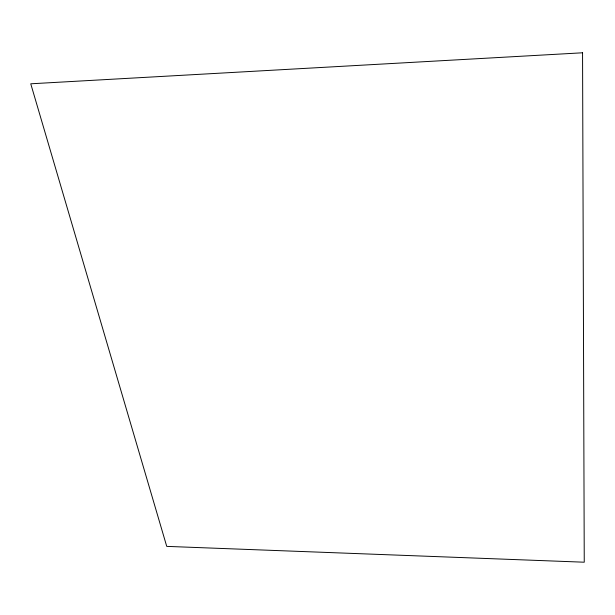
<?xml version="1.0" encoding="UTF-8"?>
<svg xmlns="http://www.w3.org/2000/svg" width="615" height="615" viewBox="0 0 615 615"><rect width="100%" height="100%" fill="white"/><g stroke="black" fill="none" stroke-linecap="round" stroke-linejoin="round"><path stroke-width="0.92" d="M582.559 52.79L30.75 83.794L166.734 546.381L584.25 562.21L582.559 52.79"/></g></svg>
